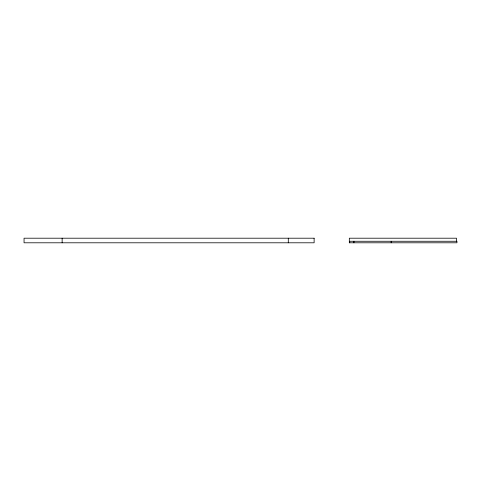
<?xml version="1.0" encoding="UTF-8"?>
<svg xmlns="http://www.w3.org/2000/svg" width="481" height="481" viewBox="0 0 481 481"><rect width="100%" height="100%" fill="white"/><g stroke="black" fill="none" stroke-linecap="round" stroke-linejoin="round"><path stroke-width="0.72" d="M456.523 241.486L456.523 238.203L349.32 238.203L349.32 242.797L456.95 242.797L456.95 241.264L349.747 241.264L349.747 242.797M391.185 241.264L391.185 242.797M353.92 241.264L353.92 242.797M288.293 238.203L288.293 242.797M62.139 238.203L62.139 242.797M314.123 238.203L24.05 238.203L24.05 242.797L314.123 242.797L314.123 238.203"/></g></svg>
